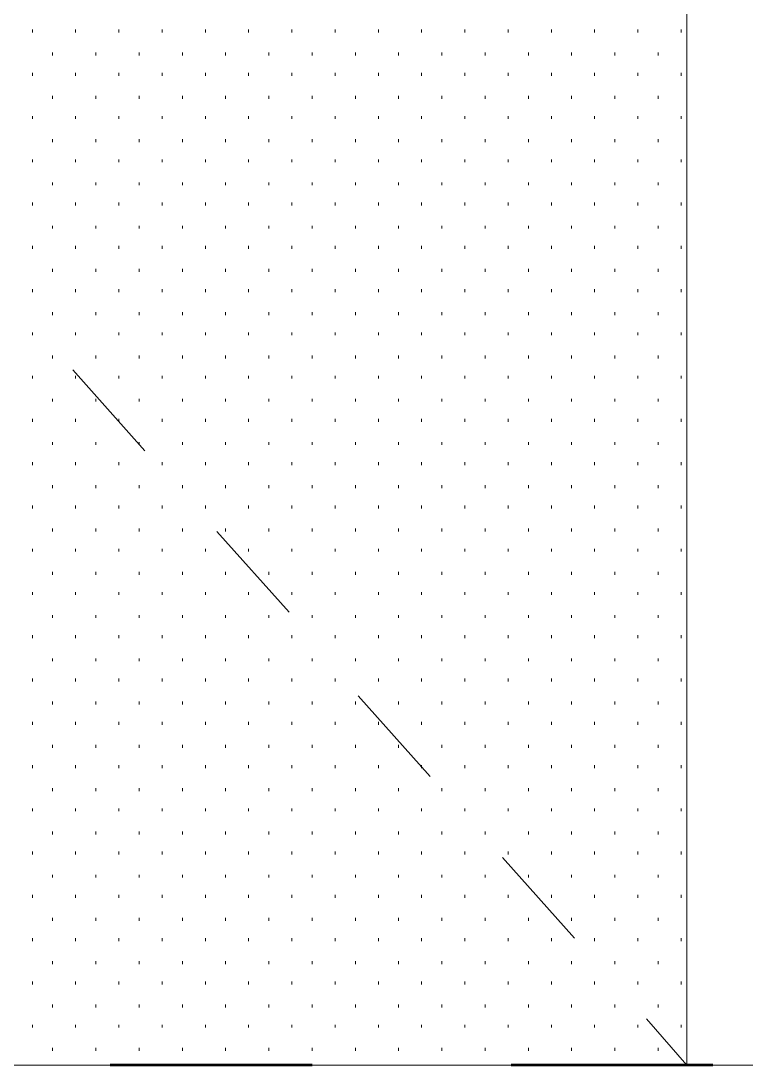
# Model space of a CAD drawing. Header units: inches. Extents: x -6061 to 13621, y -296 to 7483.
# Drawn here: x 12622.41 to 12642.56, y 349.93 to 378.93 of the extents above; entities that cross this region are included whole.
import ezdxf

# ---------------------------------------------------------------- set-up
doc = ezdxf.new("R2010")
doc.units = ezdxf.units.IN
doc.header["$MEASUREMENT"] = 0
doc.layers.get('0').update_dxf_attribs({"linetype": 'CONTINUOUS'})

msp = doc.modelspace()

# ---------------------------------------------------------------- linework, layer by layer
at = {"color": 7, "linetype": 'Continuous', "lineweight": 9, "true_color": 0x000007}
for p, q in [((12640.91411, 434.02858), (12640.91411, 349.93356)), ((12640.91411, 431.46569), (12640.91411, 349.93356)), ((12625.85709, 366.99284), (12623.85483, 369.23537)), ((12629.86162, 362.50777), (12627.85936, 364.7503)), ((12633.78605, 357.94261), (12631.78379, 360.18515)), ((12637.79058, 353.45754), (12635.78832, 355.70008)), ((12640.91411, 349.93356), (12639.79284, 351.21501)), ((12604.87338, 349.93356), (12640.91411, 349.93356)), ((12640.91411, 349.93356), (12604.87338, 349.93356)), ((12643.39691, 349.93356), (12640.91411, 349.93356)), ((12640.91411, 349.93356), (12643.39691, 349.93356))]:
    msp.add_line(p, q, dxfattribs=at)
at = {"color": 7, "linetype": 'Continuous', "lineweight": 9, "true_color": 0xffffff}
for p, q in [((12622.73357, 378.60596), (12622.73357, 378.68605)), ((12623.93492, 378.60596), (12623.93492, 378.68605)), ((12625.13628, 378.60596), (12625.13628, 378.68605)), ((12626.33764, 378.60596), (12626.33764, 378.68605)), ((12627.539, 378.60596), (12627.539, 378.68605)), ((12628.74035, 378.60596), (12628.74035, 378.68605)), ((12629.94171, 378.60596), (12629.94171, 378.68605)), ((12631.14307, 378.60596), (12631.14307, 378.68605)), ((12632.34443, 378.60596), (12632.34443, 378.68605)), ((12633.54578, 378.60596), (12633.54578, 378.68605)), ((12634.74714, 378.60596), (12634.74714, 378.68605)), ((12635.9485, 378.60596), (12635.9485, 378.68605)), ((12637.14985, 378.60596), (12637.14985, 378.68605)), ((12638.35121, 378.60596), (12638.35121, 378.68605)), ((12639.55257, 378.60596), (12639.55257, 378.68605)), ((12640.75393, 378.60596), (12640.75393, 378.68605)), ((12623.2942, 377.96524), (12623.2942, 378.04533)), ((12624.49556, 377.96524), (12624.49556, 378.04533)), ((12625.69691, 377.96524), (12625.69691, 378.04533)), ((12626.89827, 377.96524), (12626.89827, 378.04533)), ((12628.09963, 377.96524), (12628.09963, 378.04533)), ((12629.30099, 377.96524), (12629.30099, 378.04533)), ((12630.50234, 377.96524), (12630.50234, 378.04533)), ((12631.7037, 377.96524), (12631.7037, 378.04533)), ((12632.90506, 377.96524), (12632.90506, 378.04533)), ((12634.10642, 377.96524), (12634.10642, 378.04533)), ((12635.30777, 377.96524), (12635.30777, 378.04533)), ((12636.50913, 377.96524), (12636.50913, 378.04533)), ((12637.71049, 377.96524), (12637.71049, 378.04533)), ((12638.91185, 377.96524), (12638.91185, 378.04533)), ((12640.1132, 377.96524), (12640.1132, 378.04533)), ((12622.73357, 377.4046), (12622.73357, 377.48469)), ((12623.93492, 377.4046), (12623.93492, 377.48469)), ((12625.13628, 377.4046), (12625.13628, 377.48469)), ((12626.33764, 377.4046), (12626.33764, 377.48469)), ((12627.539, 377.4046), (12627.539, 377.48469)), ((12628.74035, 377.4046), (12628.74035, 377.48469)), ((12629.94171, 377.4046), (12629.94171, 377.48469)), ((12631.14307, 377.4046), (12631.14307, 377.48469)), ((12632.34443, 377.4046), (12632.34443, 377.48469)), ((12633.54578, 377.4046), (12633.54578, 377.48469)), ((12634.74714, 377.4046), (12634.74714, 377.48469)), ((12635.9485, 377.4046), (12635.9485, 377.48469)), ((12637.14985, 377.4046), (12637.14985, 377.48469)), ((12638.35121, 377.4046), (12638.35121, 377.48469)), ((12639.55257, 377.4046), (12639.55257, 377.48469)), ((12640.75393, 377.4046), (12640.75393, 377.48469)), ((12623.2942, 376.76388), (12623.2942, 376.84397)), ((12624.49556, 376.76388), (12624.49556, 376.84397)), ((12625.69691, 376.76388), (12625.69691, 376.84397)), ((12626.89827, 376.76388), (12626.89827, 376.84397)), ((12628.09963, 376.76388), (12628.09963, 376.84397)), ((12629.30099, 376.76388), (12629.30099, 376.84397)), ((12630.50234, 376.76388), (12630.50234, 376.84397)), ((12631.7037, 376.76388), (12631.7037, 376.84397)), ((12632.90506, 376.76388), (12632.90506, 376.84397)), ((12634.10642, 376.76388), (12634.10642, 376.84397)), ((12635.30777, 376.76388), (12635.30777, 376.84397)), ((12636.50913, 376.76388), (12636.50913, 376.84397)), ((12637.71049, 376.76388), (12637.71049, 376.84397)), ((12638.91185, 376.76388), (12638.91185, 376.84397)), ((12640.1132, 376.76388), (12640.1132, 376.84397)), ((12622.73357, 376.20324), (12622.73357, 376.28334)), ((12623.93492, 376.20324), (12623.93492, 376.28334)), ((12625.13628, 376.20324), (12625.13628, 376.28334)), ((12626.33764, 376.20324), (12626.33764, 376.28334)), ((12627.539, 376.20324), (12627.539, 376.28334)), ((12628.74035, 376.20324), (12628.74035, 376.28334)), ((12629.94171, 376.20324), (12629.94171, 376.28334)), ((12631.14307, 376.20324), (12631.14307, 376.28334)), ((12632.34443, 376.20324), (12632.34443, 376.28334)), ((12633.54578, 376.20324), (12633.54578, 376.28334)), ((12634.74714, 376.20324), (12634.74714, 376.28334)), ((12635.9485, 376.20324), (12635.9485, 376.28334)), ((12637.14985, 376.20324), (12637.14985, 376.28334)), ((12638.35121, 376.20324), (12638.35121, 376.28334)), ((12639.55257, 376.20324), (12639.55257, 376.28334)), ((12640.75393, 376.20324), (12640.75393, 376.28334)), ((12623.2942, 375.56252), (12623.2942, 375.64261)), ((12624.49556, 375.56252), (12624.49556, 375.64261)), ((12625.69691, 375.56252), (12625.69691, 375.64261)), ((12626.89827, 375.56252), (12626.89827, 375.64261)), ((12628.09963, 375.56252), (12628.09963, 375.64261)), ((12629.30099, 375.56252), (12629.30099, 375.64261)), ((12630.50234, 375.56252), (12630.50234, 375.64261)), ((12631.7037, 375.56252), (12631.7037, 375.64261)), ((12632.90506, 375.56252), (12632.90506, 375.64261)), ((12634.10642, 375.56252), (12634.10642, 375.64261)), ((12635.30777, 375.56252), (12635.30777, 375.64261)), ((12636.50913, 375.56252), (12636.50913, 375.64261)), ((12637.71049, 375.56252), (12637.71049, 375.64261)), ((12638.91185, 375.56252), (12638.91185, 375.64261)), ((12640.1132, 375.56252), (12640.1132, 375.64261)), ((12622.73357, 375.00189), (12622.73357, 375.08198)), ((12623.93492, 375.00189), (12623.93492, 375.08198)), ((12625.13628, 375.00189), (12625.13628, 375.08198)), ((12626.33764, 375.00189), (12626.33764, 375.08198)), ((12627.539, 375.00189), (12627.539, 375.08198)), ((12628.74035, 375.00189), (12628.74035, 375.08198)), ((12629.94171, 375.00189), (12629.94171, 375.08198)), ((12631.14307, 375.00189), (12631.14307, 375.08198)), ((12632.34443, 375.00189), (12632.34443, 375.08198)), ((12633.54578, 375.00189), (12633.54578, 375.08198)), ((12634.74714, 375.00189), (12634.74714, 375.08198)), ((12635.9485, 375.00189), (12635.9485, 375.08198)), ((12637.14985, 375.00189), (12637.14985, 375.08198)), ((12638.35121, 375.00189), (12638.35121, 375.08198)), ((12639.55257, 375.00189), (12639.55257, 375.08198)), ((12640.75393, 375.00189), (12640.75393, 375.08198)), ((12623.2942, 374.36116), (12623.2942, 374.44125)), ((12624.49556, 374.36116), (12624.49556, 374.44125)), ((12625.69691, 374.36116), (12625.69691, 374.44125)), ((12626.89827, 374.36116), (12626.89827, 374.44125)), ((12628.09963, 374.36116), (12628.09963, 374.44125)), ((12629.30099, 374.36116), (12629.30099, 374.44125)), ((12630.50234, 374.36116), (12630.50234, 374.44125)), ((12631.7037, 374.36116), (12631.7037, 374.44125)), ((12632.90506, 374.36116), (12632.90506, 374.44125)), ((12634.10642, 374.36116), (12634.10642, 374.44125)), ((12635.30777, 374.36116), (12635.30777, 374.44125)), ((12636.50913, 374.36116), (12636.50913, 374.44125)), ((12637.71049, 374.36116), (12637.71049, 374.44125)), ((12638.91185, 374.36116), (12638.91185, 374.44125)), ((12640.1132, 374.36116), (12640.1132, 374.44125)), ((12622.73357, 373.80053), (12622.73357, 373.88062)), ((12623.93492, 373.80053), (12623.93492, 373.88062)), ((12625.13628, 373.80053), (12625.13628, 373.88062)), ((12626.33764, 373.80053), (12626.33764, 373.88062)), ((12627.539, 373.80053), (12627.539, 373.88062)), ((12628.74035, 373.80053), (12628.74035, 373.88062)), ((12629.94171, 373.80053), (12629.94171, 373.88062)), ((12631.14307, 373.80053), (12631.14307, 373.88062)), ((12632.34443, 373.80053), (12632.34443, 373.88062)), ((12633.54578, 373.80053), (12633.54578, 373.88062)), ((12634.74714, 373.80053), (12634.74714, 373.88062)), ((12635.9485, 373.80053), (12635.9485, 373.88062)), ((12637.14985, 373.80053), (12637.14985, 373.88062)), ((12638.35121, 373.80053), (12638.35121, 373.88062)), ((12639.55257, 373.80053), (12639.55257, 373.88062)), ((12640.75393, 373.80053), (12640.75393, 373.88062)), ((12623.2942, 373.15981), (12623.2942, 373.2399)), ((12624.49556, 373.15981), (12624.49556, 373.2399)), ((12625.69691, 373.15981), (12625.69691, 373.2399)), ((12626.89827, 373.15981), (12626.89827, 373.2399)), ((12628.09963, 373.15981), (12628.09963, 373.2399)), ((12629.30099, 373.15981), (12629.30099, 373.2399)), ((12630.50234, 373.15981), (12630.50234, 373.2399)), ((12631.7037, 373.15981), (12631.7037, 373.2399)), ((12632.90506, 373.15981), (12632.90506, 373.2399)), ((12634.10642, 373.15981), (12634.10642, 373.2399)), ((12635.30777, 373.15981), (12635.30777, 373.2399)), ((12636.50913, 373.15981), (12636.50913, 373.2399)), ((12637.71049, 373.15981), (12637.71049, 373.2399)), ((12638.91185, 373.15981), (12638.91185, 373.2399)), ((12640.1132, 373.15981), (12640.1132, 373.2399)), ((12622.73357, 372.59917), (12622.73357, 372.67926)), ((12623.93492, 372.59917), (12623.93492, 372.67926)), ((12625.13628, 372.59917), (12625.13628, 372.67926)), ((12626.33764, 372.59917), (12626.33764, 372.67926)), ((12627.539, 372.59917), (12627.539, 372.67926)), ((12628.74035, 372.59917), (12628.74035, 372.67926)), ((12629.94171, 372.59917), (12629.94171, 372.67926)), ((12631.14307, 372.59917), (12631.14307, 372.67926)), ((12632.34443, 372.59917), (12632.34443, 372.67926)), ((12633.54578, 372.59917), (12633.54578, 372.67926)), ((12634.74714, 372.59917), (12634.74714, 372.67926)), ((12635.9485, 372.59917), (12635.9485, 372.67926)), ((12637.14985, 372.59917), (12637.14985, 372.67926)), ((12638.35121, 372.59917), (12638.35121, 372.67926)), ((12639.55257, 372.59917), (12639.55257, 372.67926)), ((12640.75393, 372.59917), (12640.75393, 372.67926)), ((12623.2942, 371.95845), (12623.2942, 372.03854)), ((12624.49556, 371.95845), (12624.49556, 372.03854)), ((12625.69691, 371.95845), (12625.69691, 372.03854)), ((12626.89827, 371.95845), (12626.89827, 372.03854)), ((12628.09963, 371.95845), (12628.09963, 372.03854)), ((12629.30099, 371.95845), (12629.30099, 372.03854)), ((12630.50234, 371.95845), (12630.50234, 372.03854)), ((12631.7037, 371.95845), (12631.7037, 372.03854)), ((12632.90506, 371.95845), (12632.90506, 372.03854)), ((12634.10642, 371.95845), (12634.10642, 372.03854)), ((12635.30777, 371.95845), (12635.30777, 372.03854)), ((12636.50913, 371.95845), (12636.50913, 372.03854)), ((12637.71049, 371.95845), (12637.71049, 372.03854)), ((12638.91185, 371.95845), (12638.91185, 372.03854)), ((12640.1132, 371.95845), (12640.1132, 372.03854)), ((12622.73357, 371.39781), (12622.73357, 371.47791)), ((12623.93492, 371.39781), (12623.93492, 371.47791)), ((12625.13628, 371.39781), (12625.13628, 371.47791)), ((12626.33764, 371.39781), (12626.33764, 371.47791)), ((12627.539, 371.39781), (12627.539, 371.47791)), ((12628.74035, 371.39781), (12628.74035, 371.47791)), ((12629.94171, 371.39781), (12629.94171, 371.47791)), ((12631.14307, 371.39781), (12631.14307, 371.47791)), ((12632.34443, 371.39781), (12632.34443, 371.47791)), ((12633.54578, 371.39781), (12633.54578, 371.47791)), ((12634.74714, 371.39781), (12634.74714, 371.47791)), ((12635.9485, 371.39781), (12635.9485, 371.47791)), ((12637.14985, 371.39781), (12637.14985, 371.47791)), ((12638.35121, 371.39781), (12638.35121, 371.47791)), ((12639.55257, 371.39781), (12639.55257, 371.47791)), ((12640.75393, 371.39781), (12640.75393, 371.47791)), ((12623.2942, 370.75709), (12623.2942, 370.83718)), ((12624.49556, 370.75709), (12624.49556, 370.83718)), ((12625.69691, 370.75709), (12625.69691, 370.83718)), ((12626.89827, 370.75709), (12626.89827, 370.83718)), ((12628.09963, 370.75709), (12628.09963, 370.83718)), ((12629.30099, 370.75709), (12629.30099, 370.83718)), ((12630.50234, 370.75709), (12630.50234, 370.83718)), ((12631.7037, 370.75709), (12631.7037, 370.83718)), ((12632.90506, 370.75709), (12632.90506, 370.83718)), ((12634.10642, 370.75709), (12634.10642, 370.83718)), ((12635.30777, 370.75709), (12635.30777, 370.83718)), ((12636.50913, 370.75709), (12636.50913, 370.83718)), ((12637.71049, 370.75709), (12637.71049, 370.83718)), ((12638.91185, 370.75709), (12638.91185, 370.83718)), ((12640.1132, 370.75709), (12640.1132, 370.83718)), ((12622.73357, 370.19646), (12622.73357, 370.27655)), ((12623.93492, 370.19646), (12623.93492, 370.27655)), ((12625.13628, 370.19646), (12625.13628, 370.27655)), ((12626.33764, 370.19646), (12626.33764, 370.27655)), ((12627.539, 370.19646), (12627.539, 370.27655)), ((12628.74035, 370.19646), (12628.74035, 370.27655)), ((12629.94171, 370.19646), (12629.94171, 370.27655)), ((12631.14307, 370.19646), (12631.14307, 370.27655)), ((12632.34443, 370.19646), (12632.34443, 370.27655)), ((12633.54578, 370.19646), (12633.54578, 370.27655)), ((12634.74714, 370.19646), (12634.74714, 370.27655)), ((12635.9485, 370.19646), (12635.9485, 370.27655)), ((12637.14985, 370.19646), (12637.14985, 370.27655)), ((12638.35121, 370.19646), (12638.35121, 370.27655)), ((12639.55257, 370.19646), (12639.55257, 370.27655)), ((12640.75393, 370.19646), (12640.75393, 370.27655)), ((12623.2942, 369.55573), (12623.2942, 369.63582)), ((12624.49556, 369.55573), (12624.49556, 369.63582)), ((12625.69691, 369.55573), (12625.69691, 369.63582)), ((12626.89827, 369.55573), (12626.89827, 369.63582)), ((12628.09963, 369.55573), (12628.09963, 369.63582)), ((12629.30099, 369.55573), (12629.30099, 369.63582)), ((12630.50234, 369.55573), (12630.50234, 369.63582)), ((12631.7037, 369.55573), (12631.7037, 369.63582)), ((12632.90506, 369.55573), (12632.90506, 369.63582)), ((12634.10642, 369.55573), (12634.10642, 369.63582)), ((12635.30777, 369.55573), (12635.30777, 369.63582)), ((12636.50913, 369.55573), (12636.50913, 369.63582)), ((12637.71049, 369.55573), (12637.71049, 369.63582)), ((12638.91185, 369.55573), (12638.91185, 369.63582)), ((12640.1132, 369.55573), (12640.1132, 369.63582)), ((12622.73357, 368.9951), (12622.73357, 369.07519)), ((12623.93492, 368.9951), (12623.93492, 369.07519)), ((12625.13628, 368.9951), (12625.13628, 369.07519)), ((12626.33764, 368.9951), (12626.33764, 369.07519)), ((12627.539, 368.9951), (12627.539, 369.07519)), ((12628.74035, 368.9951), (12628.74035, 369.07519)), ((12629.94171, 368.9951), (12629.94171, 369.07519)), ((12631.14307, 368.9951), (12631.14307, 369.07519)), ((12632.34443, 368.9951), (12632.34443, 369.07519)), ((12633.54578, 368.9951), (12633.54578, 369.07519)), ((12634.74714, 368.9951), (12634.74714, 369.07519)), ((12635.9485, 368.9951), (12635.9485, 369.07519)), ((12637.14985, 368.9951), (12637.14985, 369.07519)), ((12638.35121, 368.9951), (12638.35121, 369.07519)), ((12639.55257, 368.9951), (12639.55257, 369.07519)), ((12640.75393, 368.9951), (12640.75393, 369.07519)), ((12623.2942, 368.35438), (12623.2942, 368.43447)), ((12624.49556, 368.35438), (12624.49556, 368.43447)), ((12625.69691, 368.35438), (12625.69691, 368.43447)), ((12626.89827, 368.35438), (12626.89827, 368.43447)), ((12628.09963, 368.35438), (12628.09963, 368.43447)), ((12629.30099, 368.35438), (12629.30099, 368.43447)), ((12630.50234, 368.35438), (12630.50234, 368.43447)), ((12631.7037, 368.35438), (12631.7037, 368.43447)), ((12632.90506, 368.35438), (12632.90506, 368.43447)), ((12634.10642, 368.35438), (12634.10642, 368.43447)), ((12635.30777, 368.35438), (12635.30777, 368.43447)), ((12636.50913, 368.35438), (12636.50913, 368.43447)), ((12637.71049, 368.35438), (12637.71049, 368.43447)), ((12638.91185, 368.35438), (12638.91185, 368.43447)), ((12640.1132, 368.35438), (12640.1132, 368.43447)), ((12622.73357, 367.79374), (12622.73357, 367.87383)), ((12623.93492, 367.79374), (12623.93492, 367.87383)), ((12625.13628, 367.79374), (12625.13628, 367.87383)), ((12626.33764, 367.79374), (12626.33764, 367.87383)), ((12627.539, 367.79374), (12627.539, 367.87383)), ((12628.74035, 367.79374), (12628.74035, 367.87383)), ((12629.94171, 367.79374), (12629.94171, 367.87383)), ((12631.14307, 367.79374), (12631.14307, 367.87383)), ((12632.34443, 367.79374), (12632.34443, 367.87383)), ((12633.54578, 367.79374), (12633.54578, 367.87383)), ((12634.74714, 367.79374), (12634.74714, 367.87383)), ((12635.9485, 367.79374), (12635.9485, 367.87383)), ((12637.14985, 367.79374), (12637.14985, 367.87383)), ((12638.35121, 367.79374), (12638.35121, 367.87383)), ((12639.55257, 367.79374), (12639.55257, 367.87383)), ((12640.75393, 367.79374), (12640.75393, 367.87383)), ((12623.2942, 367.15302), (12623.2942, 367.23311)), ((12624.49556, 367.15302), (12624.49556, 367.23311)), ((12625.69691, 367.15302), (12625.69691, 367.23311)), ((12626.89827, 367.15302), (12626.89827, 367.23311)), ((12628.09963, 367.15302), (12628.09963, 367.23311)), ((12629.30099, 367.15302), (12629.30099, 367.23311)), ((12630.50234, 367.15302), (12630.50234, 367.23311)), ((12631.7037, 367.15302), (12631.7037, 367.23311)), ((12632.90506, 367.15302), (12632.90506, 367.23311)), ((12634.10642, 367.15302), (12634.10642, 367.23311)), ((12635.30777, 367.15302), (12635.30777, 367.23311)), ((12636.50913, 367.15302), (12636.50913, 367.23311)), ((12637.71049, 367.15302), (12637.71049, 367.23311)), ((12638.91185, 367.15302), (12638.91185, 367.23311)), ((12640.1132, 367.15302), (12640.1132, 367.23311)), ((12622.73357, 366.59239), (12622.73357, 366.67248)), ((12623.93492, 366.59239), (12623.93492, 366.67248)), ((12625.13628, 366.59239), (12625.13628, 366.67248)), ((12626.33764, 366.59239), (12626.33764, 366.67248)), ((12627.539, 366.59239), (12627.539, 366.67248)), ((12628.74035, 366.59239), (12628.74035, 366.67248)), ((12629.94171, 366.59239), (12629.94171, 366.67248)), ((12631.14307, 366.59239), (12631.14307, 366.67248)), ((12632.34443, 366.59239), (12632.34443, 366.67248)), ((12633.54578, 366.59239), (12633.54578, 366.67248)), ((12634.74714, 366.59239), (12634.74714, 366.67248)), ((12635.9485, 366.59239), (12635.9485, 366.67248)), ((12637.14985, 366.59239), (12637.14985, 366.67248)), ((12638.35121, 366.59239), (12638.35121, 366.67248)), ((12639.55257, 366.59239), (12639.55257, 366.67248)), ((12640.75393, 366.59239), (12640.75393, 366.67248)), ((12623.2942, 365.95166), (12623.2942, 366.03175)), ((12624.49556, 365.95166), (12624.49556, 366.03175)), ((12625.69691, 365.95166), (12625.69691, 366.03175)), ((12626.89827, 365.95166), (12626.89827, 366.03175)), ((12628.09963, 365.95166), (12628.09963, 366.03175)), ((12629.30099, 365.95166), (12629.30099, 366.03175)), ((12630.50234, 365.95166), (12630.50234, 366.03175)), ((12631.7037, 365.95166), (12631.7037, 366.03175)), ((12632.90506, 365.95166), (12632.90506, 366.03175)), ((12634.10642, 365.95166), (12634.10642, 366.03175)), ((12635.30777, 365.95166), (12635.30777, 366.03175)), ((12636.50913, 365.95166), (12636.50913, 366.03175)), ((12637.71049, 365.95166), (12637.71049, 366.03175)), ((12638.91185, 365.95166), (12638.91185, 366.03175)), ((12640.1132, 365.95166), (12640.1132, 366.03175)), ((12622.73357, 365.39103), (12622.73357, 365.47112)), ((12623.93492, 365.39103), (12623.93492, 365.47112)), ((12625.13628, 365.39103), (12625.13628, 365.47112)), ((12626.33764, 365.39103), (12626.33764, 365.47112)), ((12627.539, 365.39103), (12627.539, 365.47112)), ((12628.74035, 365.39103), (12628.74035, 365.47112)), ((12629.94171, 365.39103), (12629.94171, 365.47112)), ((12631.14307, 365.39103), (12631.14307, 365.47112)), ((12632.34443, 365.39103), (12632.34443, 365.47112)), ((12633.54578, 365.39103), (12633.54578, 365.47112)), ((12634.74714, 365.39103), (12634.74714, 365.47112)), ((12635.9485, 365.39103), (12635.9485, 365.47112)), ((12637.14985, 365.39103), (12637.14985, 365.47112)), ((12638.35121, 365.39103), (12638.35121, 365.47112)), ((12639.55257, 365.39103), (12639.55257, 365.47112)), ((12640.75393, 365.39103), (12640.75393, 365.47112)), ((12623.2942, 364.7503), (12623.2942, 364.83039)), ((12624.49556, 364.7503), (12624.49556, 364.83039)), ((12625.69691, 364.7503), (12625.69691, 364.83039)), ((12626.89827, 364.7503), (12626.89827, 364.83039)), ((12628.09963, 364.7503), (12628.09963, 364.83039)), ((12629.30099, 364.7503), (12629.30099, 364.83039)), ((12630.50234, 364.7503), (12630.50234, 364.83039)), ((12631.7037, 364.7503), (12631.7037, 364.83039)), ((12632.90506, 364.7503), (12632.90506, 364.83039)), ((12634.10642, 364.7503), (12634.10642, 364.83039)), ((12635.30777, 364.7503), (12635.30777, 364.83039)), ((12636.50913, 364.7503), (12636.50913, 364.83039)), ((12637.71049, 364.7503), (12637.71049, 364.83039)), ((12638.91185, 364.7503), (12638.91185, 364.83039)), ((12640.1132, 364.7503), (12640.1132, 364.83039)), ((12622.73357, 364.18967), (12622.73357, 364.26976)), ((12623.93492, 364.18967), (12623.93492, 364.26976)), ((12625.13628, 364.18967), (12625.13628, 364.26976)), ((12626.33764, 364.18967), (12626.33764, 364.26976)), ((12627.539, 364.18967), (12627.539, 364.26976)), ((12628.74035, 364.18967), (12628.74035, 364.26976)), ((12629.94171, 364.18967), (12629.94171, 364.26976)), ((12631.14307, 364.18967), (12631.14307, 364.26976)), ((12632.34443, 364.18967), (12632.34443, 364.26976)), ((12633.54578, 364.18967), (12633.54578, 364.26976)), ((12634.74714, 364.18967), (12634.74714, 364.26976)), ((12635.9485, 364.18967), (12635.9485, 364.26976)), ((12637.14985, 364.18967), (12637.14985, 364.26976)), ((12638.35121, 364.18967), (12638.35121, 364.26976)), ((12639.55257, 364.18967), (12639.55257, 364.26976)), ((12640.75393, 364.18967), (12640.75393, 364.26976)), ((12623.2942, 363.54895), (12623.2942, 363.62904)), ((12624.49556, 363.54895), (12624.49556, 363.62904)), ((12625.69691, 363.54895), (12625.69691, 363.62904)), ((12626.89827, 363.54895), (12626.89827, 363.62904)), ((12628.09963, 363.54895), (12628.09963, 363.62904)), ((12629.30099, 363.54895), (12629.30099, 363.62904)), ((12630.50234, 363.54895), (12630.50234, 363.62904)), ((12631.7037, 363.54895), (12631.7037, 363.62904)), ((12632.90506, 363.54895), (12632.90506, 363.62904)), ((12634.10642, 363.54895), (12634.10642, 363.62904)), ((12635.30777, 363.54895), (12635.30777, 363.62904)), ((12636.50913, 363.54895), (12636.50913, 363.62904)), ((12637.71049, 363.54895), (12637.71049, 363.62904)), ((12638.91185, 363.54895), (12638.91185, 363.62904)), ((12640.1132, 363.54895), (12640.1132, 363.62904)), ((12622.73357, 362.98831), (12622.73357, 363.0684)), ((12623.93492, 362.98831), (12623.93492, 363.0684)), ((12625.13628, 362.98831), (12625.13628, 363.0684)), ((12626.33764, 362.98831), (12626.33764, 363.0684)), ((12627.539, 362.98831), (12627.539, 363.0684)), ((12628.74035, 362.98831), (12628.74035, 363.0684)), ((12629.94171, 362.98831), (12629.94171, 363.0684)), ((12631.14307, 362.98831), (12631.14307, 363.0684)), ((12632.34443, 362.98831), (12632.34443, 363.0684)), ((12633.54578, 362.98831), (12633.54578, 363.0684)), ((12634.74714, 362.98831), (12634.74714, 363.0684)), ((12635.9485, 362.98831), (12635.9485, 363.0684)), ((12637.14985, 362.98831), (12637.14985, 363.0684)), ((12638.35121, 362.98831), (12638.35121, 363.0684)), ((12639.55257, 362.98831), (12639.55257, 363.0684)), ((12640.75393, 362.98831), (12640.75393, 363.0684)), ((12623.2942, 362.34759), (12623.2942, 362.42768)), ((12624.49556, 362.34759), (12624.49556, 362.42768)), ((12625.69691, 362.34759), (12625.69691, 362.42768)), ((12626.89827, 362.34759), (12626.89827, 362.42768)), ((12628.09963, 362.34759), (12628.09963, 362.42768)), ((12629.30099, 362.34759), (12629.30099, 362.42768)), ((12630.50234, 362.34759), (12630.50234, 362.42768)), ((12631.7037, 362.34759), (12631.7037, 362.42768)), ((12632.90506, 362.34759), (12632.90506, 362.42768)), ((12634.10642, 362.34759), (12634.10642, 362.42768)), ((12635.30777, 362.34759), (12635.30777, 362.42768)), ((12636.50913, 362.34759), (12636.50913, 362.42768)), ((12637.71049, 362.34759), (12637.71049, 362.42768)), ((12638.91185, 362.34759), (12638.91185, 362.42768)), ((12640.1132, 362.34759), (12640.1132, 362.42768)), ((12622.73357, 361.78696), (12622.73357, 361.86705)), ((12623.93492, 361.78696), (12623.93492, 361.86705)), ((12625.13628, 361.78696), (12625.13628, 361.86705)), ((12626.33764, 361.78696), (12626.33764, 361.86705)), ((12627.539, 361.78696), (12627.539, 361.86705)), ((12628.74035, 361.78696), (12628.74035, 361.86705)), ((12629.94171, 361.78696), (12629.94171, 361.86705)), ((12631.14307, 361.78696), (12631.14307, 361.86705)), ((12632.34443, 361.78696), (12632.34443, 361.86705)), ((12633.54578, 361.78696), (12633.54578, 361.86705)), ((12634.74714, 361.78696), (12634.74714, 361.86705)), ((12635.9485, 361.78696), (12635.9485, 361.86705)), ((12637.14985, 361.78696), (12637.14985, 361.86705)), ((12638.35121, 361.78696), (12638.35121, 361.86705)), ((12639.55257, 361.78696), (12639.55257, 361.86705)), ((12640.75393, 361.78696), (12640.75393, 361.86705)), ((12623.2942, 361.14623), (12623.2942, 361.22632)), ((12624.49556, 361.14623), (12624.49556, 361.22632)), ((12625.69691, 361.14623), (12625.69691, 361.22632)), ((12626.89827, 361.14623), (12626.89827, 361.22632)), ((12628.09963, 361.14623), (12628.09963, 361.22632)), ((12629.30099, 361.14623), (12629.30099, 361.22632)), ((12630.50234, 361.14623), (12630.50234, 361.22632)), ((12631.7037, 361.14623), (12631.7037, 361.22632)), ((12632.90506, 361.14623), (12632.90506, 361.22632)), ((12634.10642, 361.14623), (12634.10642, 361.22632)), ((12635.30777, 361.14623), (12635.30777, 361.22632)), ((12636.50913, 361.14623), (12636.50913, 361.22632)), ((12637.71049, 361.14623), (12637.71049, 361.22632)), ((12638.91185, 361.14623), (12638.91185, 361.22632)), ((12640.1132, 361.14623), (12640.1132, 361.22632)), ((12622.73357, 360.5856), (12622.73357, 360.66569)), ((12623.93492, 360.5856), (12623.93492, 360.66569)), ((12625.13628, 360.5856), (12625.13628, 360.66569)), ((12626.33764, 360.5856), (12626.33764, 360.66569)), ((12627.539, 360.5856), (12627.539, 360.66569)), ((12628.74035, 360.5856), (12628.74035, 360.66569)), ((12629.94171, 360.5856), (12629.94171, 360.66569)), ((12631.14307, 360.5856), (12631.14307, 360.66569)), ((12632.34443, 360.5856), (12632.34443, 360.66569)), ((12633.54578, 360.5856), (12633.54578, 360.66569)), ((12634.74714, 360.5856), (12634.74714, 360.66569)), ((12635.9485, 360.5856), (12635.9485, 360.66569)), ((12637.14985, 360.5856), (12637.14985, 360.66569)), ((12638.35121, 360.5856), (12638.35121, 360.66569)), ((12639.55257, 360.5856), (12639.55257, 360.66569)), ((12640.75393, 360.5856), (12640.75393, 360.66569)), ((12623.2942, 359.94487), (12623.2942, 360.02496)), ((12624.49556, 359.94487), (12624.49556, 360.02496)), ((12625.69691, 359.94487), (12625.69691, 360.02496)), ((12626.89827, 359.94487), (12626.89827, 360.02496)), ((12628.09963, 359.94487), (12628.09963, 360.02496)), ((12629.30099, 359.94487), (12629.30099, 360.02496)), ((12630.50234, 359.94487), (12630.50234, 360.02496)), ((12631.7037, 359.94487), (12631.7037, 360.02496)), ((12632.90506, 359.94487), (12632.90506, 360.02496)), ((12634.10642, 359.94487), (12634.10642, 360.02496)), ((12635.30777, 359.94487), (12635.30777, 360.02496)), ((12636.50913, 359.94487), (12636.50913, 360.02496)), ((12637.71049, 359.94487), (12637.71049, 360.02496)), ((12638.91185, 359.94487), (12638.91185, 360.02496)), ((12640.1132, 359.94487), (12640.1132, 360.02496)), ((12622.73357, 359.38424), (12622.73357, 359.46433)), ((12623.93492, 359.38424), (12623.93492, 359.46433)), ((12625.13628, 359.38424), (12625.13628, 359.46433)), ((12626.33764, 359.38424), (12626.33764, 359.46433)), ((12627.539, 359.38424), (12627.539, 359.46433)), ((12628.74035, 359.38424), (12628.74035, 359.46433)), ((12629.94171, 359.38424), (12629.94171, 359.46433)), ((12631.14307, 359.38424), (12631.14307, 359.46433)), ((12632.34443, 359.38424), (12632.34443, 359.46433)), ((12633.54578, 359.38424), (12633.54578, 359.46433)), ((12634.74714, 359.38424), (12634.74714, 359.46433)), ((12635.9485, 359.38424), (12635.9485, 359.46433)), ((12637.14985, 359.38424), (12637.14985, 359.46433)), ((12638.35121, 359.38424), (12638.35121, 359.46433)), ((12639.55257, 359.38424), (12639.55257, 359.46433)), ((12640.75393, 359.38424), (12640.75393, 359.46433)), ((12623.2942, 358.74352), (12623.2942, 358.82361)), ((12624.49556, 358.74352), (12624.49556, 358.82361)), ((12625.69691, 358.74352), (12625.69691, 358.82361)), ((12626.89827, 358.74352), (12626.89827, 358.82361)), ((12628.09963, 358.74352), (12628.09963, 358.82361)), ((12629.30099, 358.74352), (12629.30099, 358.82361)), ((12630.50234, 358.74352), (12630.50234, 358.82361)), ((12631.7037, 358.74352), (12631.7037, 358.82361)), ((12632.90506, 358.74352), (12632.90506, 358.82361)), ((12634.10642, 358.74352), (12634.10642, 358.82361)), ((12635.30777, 358.74352), (12635.30777, 358.82361)), ((12636.50913, 358.74352), (12636.50913, 358.82361)), ((12637.71049, 358.74352), (12637.71049, 358.82361)), ((12638.91185, 358.74352), (12638.91185, 358.82361)), ((12640.1132, 358.74352), (12640.1132, 358.82361)), ((12622.73357, 358.18288), (12622.73357, 358.26297)), ((12623.93492, 358.18288), (12623.93492, 358.26297)), ((12625.13628, 358.18288), (12625.13628, 358.26297)), ((12626.33764, 358.18288), (12626.33764, 358.26297)), ((12627.539, 358.18288), (12627.539, 358.26297)), ((12628.74035, 358.18288), (12628.74035, 358.26297)), ((12629.94171, 358.18288), (12629.94171, 358.26297)), ((12631.14307, 358.18288), (12631.14307, 358.26297)), ((12632.34443, 358.18288), (12632.34443, 358.26297)), ((12633.54578, 358.18288), (12633.54578, 358.26297)), ((12634.74714, 358.18288), (12634.74714, 358.26297)), ((12635.9485, 358.18288), (12635.9485, 358.26297)), ((12637.14985, 358.18288), (12637.14985, 358.26297)), ((12638.35121, 358.18288), (12638.35121, 358.26297)), ((12639.55257, 358.18288), (12639.55257, 358.26297)), ((12640.75393, 358.18288), (12640.75393, 358.26297)), ((12623.2942, 357.54216), (12623.2942, 357.62225)), ((12624.49556, 357.54216), (12624.49556, 357.62225)), ((12625.69691, 357.54216), (12625.69691, 357.62225)), ((12626.89827, 357.54216), (12626.89827, 357.62225)), ((12628.09963, 357.54216), (12628.09963, 357.62225)), ((12629.30099, 357.54216), (12629.30099, 357.62225)), ((12630.50234, 357.54216), (12630.50234, 357.62225)), ((12631.7037, 357.54216), (12631.7037, 357.62225)), ((12632.90506, 357.54216), (12632.90506, 357.62225)), ((12634.10642, 357.54216), (12634.10642, 357.62225)), ((12635.30777, 357.54216), (12635.30777, 357.62225)), ((12636.50913, 357.54216), (12636.50913, 357.62225)), ((12637.71049, 357.54216), (12637.71049, 357.62225)), ((12638.91185, 357.54216), (12638.91185, 357.62225)), ((12640.1132, 357.54216), (12640.1132, 357.62225)), ((12622.73357, 356.98153), (12622.73357, 357.06162)), ((12623.93492, 356.98153), (12623.93492, 357.06162)), ((12625.13628, 356.98153), (12625.13628, 357.06162)), ((12626.33764, 356.98153), (12626.33764, 357.06162)), ((12627.539, 356.98153), (12627.539, 357.06162)), ((12628.74035, 356.98153), (12628.74035, 357.06162)), ((12629.94171, 356.98153), (12629.94171, 357.06162)), ((12631.14307, 356.98153), (12631.14307, 357.06162)), ((12632.34443, 356.98153), (12632.34443, 357.06162)), ((12633.54578, 356.98153), (12633.54578, 357.06162)), ((12634.74714, 356.98153), (12634.74714, 357.06162)), ((12635.9485, 356.98153), (12635.9485, 357.06162)), ((12637.14985, 356.98153), (12637.14985, 357.06162)), ((12638.35121, 356.98153), (12638.35121, 357.06162)), ((12639.55257, 356.98153), (12639.55257, 357.06162)), ((12640.75393, 356.98153), (12640.75393, 357.06162)), ((12623.2942, 356.3408), (12623.2942, 356.42089)), ((12624.49556, 356.3408), (12624.49556, 356.42089)), ((12625.69691, 356.3408), (12625.69691, 356.42089)), ((12626.89827, 356.3408), (12626.89827, 356.42089)), ((12628.09963, 356.3408), (12628.09963, 356.42089)), ((12629.30099, 356.3408), (12629.30099, 356.42089)), ((12630.50234, 356.3408), (12630.50234, 356.42089)), ((12631.7037, 356.3408), (12631.7037, 356.42089)), ((12632.90506, 356.3408), (12632.90506, 356.42089)), ((12634.10642, 356.3408), (12634.10642, 356.42089)), ((12635.30777, 356.3408), (12635.30777, 356.42089)), ((12636.50913, 356.3408), (12636.50913, 356.42089)), ((12637.71049, 356.3408), (12637.71049, 356.42089)), ((12638.91185, 356.3408), (12638.91185, 356.42089)), ((12640.1132, 356.3408), (12640.1132, 356.42089)), ((12622.73357, 355.78017), (12622.73357, 355.86026)), ((12623.93492, 355.78017), (12623.93492, 355.86026)), ((12625.13628, 355.78017), (12625.13628, 355.86026)), ((12626.33764, 355.78017), (12626.33764, 355.86026)), ((12627.539, 355.78017), (12627.539, 355.86026)), ((12628.74035, 355.78017), (12628.74035, 355.86026)), ((12629.94171, 355.78017), (12629.94171, 355.86026)), ((12631.14307, 355.78017), (12631.14307, 355.86026)), ((12632.34443, 355.78017), (12632.34443, 355.86026)), ((12633.54578, 355.78017), (12633.54578, 355.86026)), ((12634.74714, 355.78017), (12634.74714, 355.86026)), ((12635.9485, 355.78017), (12635.9485, 355.86026)), ((12637.14985, 355.78017), (12637.14985, 355.86026)), ((12638.35121, 355.78017), (12638.35121, 355.86026)), ((12639.55257, 355.78017), (12639.55257, 355.86026)), ((12640.75393, 355.78017), (12640.75393, 355.86026)), ((12623.2942, 355.13944), (12623.2942, 355.21953)), ((12624.49556, 355.13944), (12624.49556, 355.21953)), ((12625.69691, 355.13944), (12625.69691, 355.21953)), ((12626.89827, 355.13944), (12626.89827, 355.21953)), ((12628.09963, 355.13944), (12628.09963, 355.21953)), ((12629.30099, 355.13944), (12629.30099, 355.21953)), ((12630.50234, 355.13944), (12630.50234, 355.21953)), ((12631.7037, 355.13944), (12631.7037, 355.21953)), ((12632.90506, 355.13944), (12632.90506, 355.21953)), ((12634.10642, 355.13944), (12634.10642, 355.21953)), ((12635.30777, 355.13944), (12635.30777, 355.21953)), ((12636.50913, 355.13944), (12636.50913, 355.21953)), ((12637.71049, 355.13944), (12637.71049, 355.21953)), ((12638.91185, 355.13944), (12638.91185, 355.21953)), ((12640.1132, 355.13944), (12640.1132, 355.21953)), ((12622.73357, 354.57881), (12622.73357, 354.6589)), ((12623.93492, 354.57881), (12623.93492, 354.6589)), ((12625.13628, 354.57881), (12625.13628, 354.6589)), ((12626.33764, 354.57881), (12626.33764, 354.6589)), ((12627.539, 354.57881), (12627.539, 354.6589)), ((12628.74035, 354.57881), (12628.74035, 354.6589)), ((12629.94171, 354.57881), (12629.94171, 354.6589)), ((12631.14307, 354.57881), (12631.14307, 354.6589)), ((12632.34443, 354.57881), (12632.34443, 354.6589)), ((12633.54578, 354.57881), (12633.54578, 354.6589)), ((12634.74714, 354.57881), (12634.74714, 354.6589)), ((12635.9485, 354.57881), (12635.9485, 354.6589)), ((12637.14985, 354.57881), (12637.14985, 354.6589)), ((12638.35121, 354.57881), (12638.35121, 354.6589)), ((12639.55257, 354.57881), (12639.55257, 354.6589)), ((12640.75393, 354.57881), (12640.75393, 354.6589)), ((12623.2942, 353.93809), (12623.2942, 354.01818)), ((12624.49556, 353.93809), (12624.49556, 354.01818)), ((12625.69691, 353.93809), (12625.69691, 354.01818)), ((12626.89827, 353.93809), (12626.89827, 354.01818)), ((12628.09963, 353.93809), (12628.09963, 354.01818)), ((12629.30099, 353.93809), (12629.30099, 354.01818)), ((12630.50234, 353.93809), (12630.50234, 354.01818)), ((12631.7037, 353.93809), (12631.7037, 354.01818)), ((12632.90506, 353.93809), (12632.90506, 354.01818)), ((12634.10642, 353.93809), (12634.10642, 354.01818)), ((12635.30777, 353.93809), (12635.30777, 354.01818)), ((12636.50913, 353.93809), (12636.50913, 354.01818)), ((12637.71049, 353.93809), (12637.71049, 354.01818)), ((12638.91185, 353.93809), (12638.91185, 354.01818)), ((12640.1132, 353.93809), (12640.1132, 354.01818)), ((12622.73357, 353.37745), (12622.73357, 353.45754)), ((12623.93492, 353.37745), (12623.93492, 353.45754)), ((12625.13628, 353.37745), (12625.13628, 353.45754)), ((12626.33764, 353.37745), (12626.33764, 353.45754)), ((12627.539, 353.37745), (12627.539, 353.45754)), ((12628.74035, 353.37745), (12628.74035, 353.45754)), ((12629.94171, 353.37745), (12629.94171, 353.45754)), ((12631.14307, 353.37745), (12631.14307, 353.45754)), ((12632.34443, 353.37745), (12632.34443, 353.45754)), ((12633.54578, 353.37745), (12633.54578, 353.45754)), ((12634.74714, 353.37745), (12634.74714, 353.45754)), ((12635.9485, 353.37745), (12635.9485, 353.45754)), ((12637.14985, 353.37745), (12637.14985, 353.45754)), ((12638.35121, 353.37745), (12638.35121, 353.45754)), ((12639.55257, 353.37745), (12639.55257, 353.45754)), ((12640.75393, 353.37745), (12640.75393, 353.45754)), ((12623.2942, 352.73673), (12623.2942, 352.81682)), ((12624.49556, 352.73673), (12624.49556, 352.81682)), ((12625.69691, 352.73673), (12625.69691, 352.81682)), ((12626.89827, 352.73673), (12626.89827, 352.81682)), ((12628.09963, 352.73673), (12628.09963, 352.81682)), ((12629.30099, 352.73673), (12629.30099, 352.81682)), ((12630.50234, 352.73673), (12630.50234, 352.81682)), ((12631.7037, 352.73673), (12631.7037, 352.81682)), ((12632.90506, 352.73673), (12632.90506, 352.81682)), ((12634.10642, 352.73673), (12634.10642, 352.81682)), ((12635.30777, 352.73673), (12635.30777, 352.81682)), ((12636.50913, 352.73673), (12636.50913, 352.81682)), ((12637.71049, 352.73673), (12637.71049, 352.81682)), ((12638.91185, 352.73673), (12638.91185, 352.81682)), ((12640.1132, 352.73673), (12640.1132, 352.81682)), ((12622.73357, 352.1761), (12622.73357, 352.25619)), ((12623.93492, 352.1761), (12623.93492, 352.25619)), ((12625.13628, 352.1761), (12625.13628, 352.25619)), ((12626.33764, 352.1761), (12626.33764, 352.25619)), ((12627.539, 352.1761), (12627.539, 352.25619)), ((12628.74035, 352.1761), (12628.74035, 352.25619)), ((12629.94171, 352.1761), (12629.94171, 352.25619)), ((12631.14307, 352.1761), (12631.14307, 352.25619)), ((12632.34443, 352.1761), (12632.34443, 352.25619)), ((12633.54578, 352.1761), (12633.54578, 352.25619)), ((12634.74714, 352.1761), (12634.74714, 352.25619)), ((12635.9485, 352.1761), (12635.9485, 352.25619)), ((12637.14985, 352.1761), (12637.14985, 352.25619)), ((12638.35121, 352.1761), (12638.35121, 352.25619)), ((12639.55257, 352.1761), (12639.55257, 352.25619)), ((12640.75393, 352.1761), (12640.75393, 352.25619)), ((12623.2942, 351.53537), (12623.2942, 351.61546)), ((12624.49556, 351.53537), (12624.49556, 351.61546)), ((12625.69691, 351.53537), (12625.69691, 351.61546)), ((12626.89827, 351.53537), (12626.89827, 351.61546)), ((12628.09963, 351.53537), (12628.09963, 351.61546)), ((12629.30099, 351.53537), (12629.30099, 351.61546)), ((12630.50234, 351.53537), (12630.50234, 351.61546)), ((12631.7037, 351.53537), (12631.7037, 351.61546)), ((12632.90506, 351.53537), (12632.90506, 351.61546)), ((12634.10642, 351.53537), (12634.10642, 351.61546)), ((12635.30777, 351.53537), (12635.30777, 351.61546)), ((12636.50913, 351.53537), (12636.50913, 351.61546)), ((12637.71049, 351.53537), (12637.71049, 351.61546)), ((12638.91185, 351.53537), (12638.91185, 351.61546)), ((12640.1132, 351.53537), (12640.1132, 351.61546)), ((12622.73357, 350.97474), (12622.73357, 351.05483)), ((12623.93492, 350.97474), (12623.93492, 351.05483)), ((12625.13628, 350.97474), (12625.13628, 351.05483)), ((12626.33764, 350.97474), (12626.33764, 351.05483)), ((12627.539, 350.97474), (12627.539, 351.05483)), ((12628.74035, 350.97474), (12628.74035, 351.05483)), ((12629.94171, 350.97474), (12629.94171, 351.05483)), ((12631.14307, 350.97474), (12631.14307, 351.05483)), ((12632.34443, 350.97474), (12632.34443, 351.05483)), ((12633.54578, 350.97474), (12633.54578, 351.05483)), ((12634.74714, 350.97474), (12634.74714, 351.05483)), ((12635.9485, 350.97474), (12635.9485, 351.05483)), ((12637.14985, 350.97474), (12637.14985, 351.05483)), ((12638.35121, 350.97474), (12638.35121, 351.05483)), ((12639.55257, 350.97474), (12639.55257, 351.05483)), ((12640.75393, 350.97474), (12640.75393, 351.05483)), ((12623.2942, 350.33401), (12623.2942, 350.4141)), ((12624.49556, 350.33401), (12624.49556, 350.4141)), ((12625.69691, 350.33401), (12625.69691, 350.4141)), ((12626.89827, 350.33401), (12626.89827, 350.4141)), ((12628.09963, 350.33401), (12628.09963, 350.4141)), ((12629.30099, 350.33401), (12629.30099, 350.4141)), ((12630.50234, 350.33401), (12630.50234, 350.4141)), ((12631.7037, 350.33401), (12631.7037, 350.4141)), ((12632.90506, 350.33401), (12632.90506, 350.4141)), ((12634.10642, 350.33401), (12634.10642, 350.4141)), ((12635.30777, 350.33401), (12635.30777, 350.4141)), ((12636.50913, 350.33401), (12636.50913, 350.4141)), ((12637.71049, 350.33401), (12637.71049, 350.4141)), ((12638.91185, 350.33401), (12638.91185, 350.4141)), ((12640.1132, 350.33401), (12640.1132, 350.4141))]:
    msp.add_line(p, q, dxfattribs=at)
at = {"color": 1, "linetype": 'Continuous', "lineweight": 53, "true_color": 0x000001}
for p, q in [((12630.50234, 349.93356), (12624.89601, 349.93356)), ((12641.63492, 349.93356), (12636.02859, 349.93356))]:
    msp.add_line(p, q, dxfattribs=at)

doc.saveas('drawing.dxf')
